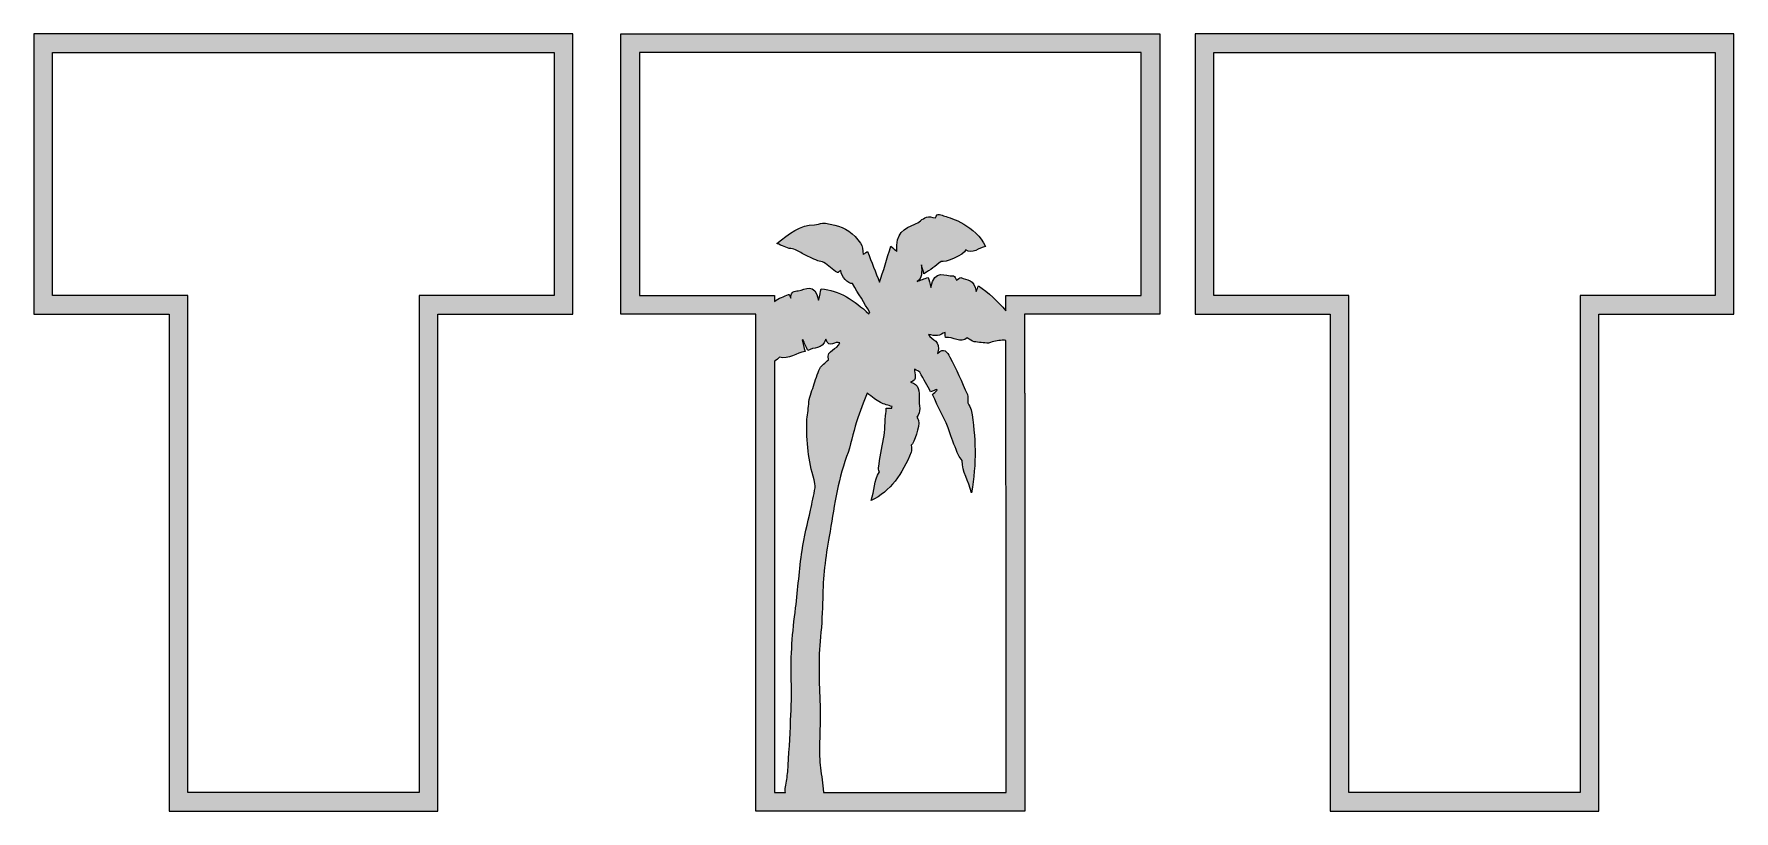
# Model space of a CAD drawing. Header units: millimetres. Extents: x 91 to 649, y -301 to -24.
# Drawn here: x 91.3 to 364.8, y -300.7 to -175.7 of the extents above; entities that cross this region are included whole.
import ezdxf

# ---------------------------------------------------------------- set-up
doc = ezdxf.new("R2010")
doc.units = ezdxf.units.MM
doc.header["$MEASUREMENT"] = 0
for name, color, linetype in [('Layer 4', 7, 'Continuous'), ('Layer 5', 7, 'Continuous'), ('Layer 6', 7, 'Continuous')]:
    doc.layers.add(name, color=color, linetype=linetype)

msp = doc.modelspace()

# ---------------------------------------------------------------- hatches: boundary and pattern name
at = {"layer": 'Layer 4'}
h = msp.add_hatch(color=2, dxfattribs=at)
h.dxf.hatch_style = 2
h.paths.add_polyline_path([(364.78, -175.7), (278.07, -175.7), (278.07, -220.76), (299.82, -220.76), (299.82, -246.85), (299.81, -246.85), (299.81, -300.73), (343.04, -300.73), (343.04, -246.85), (343.03, -246.85), (343.03, -220.76), (364.78, -220.76)])
h.paths.add_polyline_path([(361.78, -178.7), (361.78, -217.76), (343.03, -217.76), (340.04, -217.76), (340.04, -220.76), (340.04, -246.85), (340.04, -249.85), (340.04, -297.73), (302.81, -297.73), (302.81, -249.85), (302.82, -249.85), (302.82, -246.85), (302.82, -220.76), (302.82, -217.76), (299.82, -217.76), (281.07, -217.76), (281.07, -178.7)])
at = {"layer": 'Layer 5'}
h = msp.add_hatch(color=1, dxfattribs=at)
h.dxf.hatch_style = 2
edge = h.paths.add_edge_path()
edge.add_spline(control_points=[(272.4, -175.7), (272.4, -175.7), (272.4, -175.7), (272.4, -175.7), (272.4, -175.7), (272.4, -175.7), (272.4, -175.7), (272.4, -175.7), (185.69, -175.7), (185.69, -175.7), (185.69, -175.7), (185.69, -220.76), (185.69, -220.76), (185.69, -220.76), (207.43, -220.76), (207.43, -220.76), (207.43, -220.76), (207.43, -236.99), (207.43, -236.99), (207.43, -236.99), (207.43, -236.99), (207.43, -237), (207.43, -237), (207.43, -246.85), (207.43, -246.85), (207.43, -246.85), (207.43, -300.73), (207.43, -300.73), (207.43, -300.73), (207.43, -300.73), (207.43, -300.73), (207.43, -300.73), (250.66, -300.73), (250.66, -300.73), (250.66, -300.73), (250.66, -300.73), (250.66, -300.73), (250.66, -300.73), (250.66, -246.85), (250.66, -246.85), (250.66, -246.85), (250.66, -233.51), (250.66, -233.51), (250.65, -233.51), (250.65, -233.5), (250.65, -233.5), (250.65, -233.5), (250.65, -220.76), (250.65, -220.76), (250.65, -220.76), (272.4, -220.76), (272.4, -220.76), (272.4, -220.76), (272.4, -218.65), (272.4, -218.65), (272.4, -218.65), (272.4, -218.65), (272.4, -218.65), (272.4, -218.65), (272.4, -175.7), (272.4, -175.7)], knot_values=[0, 0, 0, 0, 1, 1, 1, 2, 2, 2, 3, 3, 3, 4, 4, 4, 5, 5, 5, 6, 6, 6, 7, 7, 7, 8, 8, 8, 9, 9, 9, 10, 10, 10, 11, 11, 11, 12, 12, 12, 13, 13, 13, 14, 14, 14, 15, 15, 15, 16, 16, 16, 17, 17, 17, 18, 18, 18, 19, 19, 19, 20, 20, 20, 20], degree=3, periodic=1)
edge = h.paths.add_edge_path()
edge.add_spline(control_points=[(214.86, -224.96), (214.9, -224.94), (214.94, -224.91), (214.99, -224.88), (215.23, -225.44), (215.47, -225.99), (215.76, -226.64), (216.71, -225.99), (218.08, -226.62), (218.66, -224.8), (219.22, -226.5), (220.21, -224.97), (220.92, -225.41), (220.52, -226.58), (218.71, -226.42), (219.11, -228.11), (218.53, -228.68), (217.99, -228.98), (217.72, -229.52), (217.27, -230.39), (216.98, -231.41), (216.67, -232.39), (216.37, -233.32), (215.94, -234.28), (215.91, -235.25), (215.88, -236.21), (215.61, -237.09), (215.59, -238.03), (215.54, -241.26), (215.88, -244.4), (216.77, -247.42), (216.89, -247.82), (217, -248.32), (216.94, -248.72), (216.74, -249.93), (216.45, -251.13), (216.2, -252.33), (215.74, -254.49), (215.17, -256.62), (214.85, -258.81), (214.4, -261.87), (214.18, -264.98), (213.8, -268.06), (213.32, -271.91), (212.96, -275.76), (213.11, -279.68), (213.18, -281.82), (213.1, -283.98), (213.01, -286.12), (212.89, -288.88), (212.72, -291.64), (212.53, -294.4), (212.48, -295.23), (212.29, -296.04), (212.17, -296.86), (212.12, -297.21), (212.11, -297.5), (212.18, -297.73), (212.18, -297.73), (210.43, -297.73), (210.43, -297.73), (210.43, -297.73), (210.43, -249.85), (210.43, -249.85), (210.43, -249.85), (210.43, -249.85), (210.43, -249.85), (210.43, -249.85), (210.43, -246.85), (210.43, -246.85), (210.43, -246.85), (210.43, -228.35), (210.43, -228.35), (210.75, -228.18), (211.02, -227.86), (211.23, -227.7), (212.72, -228.12), (213.94, -227.01), (215.34, -226.79), (215.15, -226.09), (215, -225.53), (214.86, -224.96)], knot_values=[0, 0, 0, 0, 1, 1, 1, 2, 2, 2, 3, 3, 3, 4, 4, 4, 5, 5, 5, 6, 6, 6, 7, 7, 7, 8, 8, 8, 9, 9, 9, 10, 10, 10, 11, 11, 11, 12, 12, 12, 13, 13, 13, 14, 14, 14, 15, 15, 15, 16, 16, 16, 17, 17, 17, 18, 18, 18, 19, 19, 19, 20, 20, 20, 21, 21, 21, 22, 22, 22, 23, 23, 23, 24, 24, 24, 25, 25, 25, 26, 26, 26, 27, 27, 27, 27], degree=3, periodic=1)
edge = h.paths.add_edge_path()
edge.add_spline(control_points=[(227.28, -246.16), (226.43, -247.57), (226.48, -249.2), (225.95, -250.77), (229.08, -249.29), (231, -246.5), (232.4, -242.98), (232.51, -242.72), (232.42, -242.33), (232.42, -241.86), (232.89, -241.52), (233.81, -238.81), (233.6, -237.88), (233.55, -237.69), (233.4, -237.53), (233.29, -237.36), (234.11, -236.53), (233.63, -235.39), (233.66, -234.4), (233.7, -233.26), (233.72, -231.99), (232.3, -231.73), (233.51, -231.37), (232.93, -230.37), (232.92, -229.61), (233.31, -229.83), (233.65, -230.03), (233.78, -230.1), (234.43, -231.29), (235, -232.33), (235.53, -233.29), (235.95, -233.12), (236.24, -233.01), (236.53, -232.9), (236.53, -232.9), (236.57, -233.04), (236.57, -233.04), (236.32, -233.26), (236.08, -233.49), (235.83, -233.7), (236.75, -235.82), (237.89, -237.68), (238.62, -239.88), (239.02, -241.11), (239.51, -242.29), (240, -243.46), (240.14, -243.81), (240.41, -244.06), (240.6, -244.33), (240.61, -246.18), (241.6, -247.56), (242.11, -249.52), (242.94, -244.82), (242.82, -240.5), (242.05, -236.2), (241.98, -235.81), (241.72, -235.48), (241.51, -235.06), (241.5, -234.7), (241.61, -234.1), (241.44, -233.71), (240.55, -231.67), (239.62, -229.65), (238.63, -227.69), (238.23, -226.89), (237.68, -226.04), (236.61, -227.11), (237.34, -224.86), (235.67, -225.11), (235.16, -224.05), (235.73, -224.13), (236.2, -224.29), (236.66, -224.23), (237.07, -224.18), (237.47, -223.9), (237.85, -223.72), (237.86, -223.76), (237.88, -224.1), (237.91, -224.53), (239.19, -224.36), (240.4, -225.58), (241.42, -224.6), (241.85, -224.86), (242.17, -225.17), (242.51, -225.21), (243.28, -225.32), (244.07, -225.41), (244.85, -225.45), (245.62, -225.16), (246.36, -225.01), (247.06, -224.99), (247.11, -224.96), (247.15, -224.94), (247.2, -224.92), (247.21, -224.93), (247.22, -224.95), (247.23, -224.98), (247.37, -224.98), (247.51, -224.99), (247.65, -225), (247.65, -225), (247.65, -246.85), (247.65, -246.85), (247.65, -246.85), (247.66, -249.84), (247.66, -249.84), (247.66, -249.84), (247.66, -297.73), (247.66, -297.73), (247.66, -297.73), (218.3, -297.73), (218.3, -297.73), (218.2, -296.95), (218.13, -296.34), (218.06, -295.73), (217.91, -294.45), (217.68, -293.17), (217.66, -291.88), (217.63, -289.15), (217.81, -286.41), (217.73, -283.69), (217.62, -280.02), (217.4, -276.37), (217.8, -272.71), (218.02, -270.67), (218.13, -268.61), (218.16, -266.56), (218.21, -263.16), (218.6, -259.86), (219.2, -256.55), (219.99, -252.21), (220.49, -247.79), (222.01, -243.71), (222.67, -241.92), (223.02, -239.93), (223.61, -238.09), (224.14, -236.43), (224.81, -234.85), (225.31, -233.52), (226.12, -234.09), (226.76, -234.63), (227.46, -235.01), (228.05, -235.32), (228.7, -235.44), (229.33, -235.65), (229.31, -235.73), (229.3, -235.82), (229.28, -235.9), (229.28, -235.9), (228.4, -235.9), (228.4, -235.9), (228.38, -236.21), (228.38, -236.46), (228.34, -236.71), (228.13, -238.07), (228.26, -239.47), (227.95, -240.84), (227.6, -242.36), (227.37, -243.93), (227.14, -245.49), (227.1, -245.78), (227.28, -246.14), (227.28, -246.16)], knot_values=[0, 0, 0, 0, 1, 1, 1, 2, 2, 2, 3, 3, 3, 4, 4, 4, 5, 5, 5, 6, 6, 6, 7, 7, 7, 8, 8, 8, 9, 9, 9, 10, 10, 10, 11, 11, 11, 12, 12, 12, 13, 13, 13, 14, 14, 14, 15, 15, 15, 16, 16, 16, 17, 17, 17, 18, 18, 18, 19, 19, 19, 20, 20, 20, 21, 21, 21, 22, 22, 22, 23, 23, 23, 24, 24, 24, 25, 25, 25, 26, 26, 26, 27, 27, 27, 28, 28, 28, 29, 29, 29, 30, 30, 30, 31, 31, 31, 32, 32, 32, 33, 33, 33, 34, 34, 34, 35, 35, 35, 36, 36, 36, 37, 37, 37, 38, 38, 38, 39, 39, 39, 40, 40, 40, 41, 41, 41, 42, 42, 42, 43, 43, 43, 44, 44, 44, 45, 45, 45, 46, 46, 46, 47, 47, 47, 48, 48, 48, 49, 49, 49, 50, 50, 50, 51, 51, 51, 52, 52, 52, 53, 53, 53, 54, 54, 54, 54], degree=3, periodic=1)
edge = h.paths.add_edge_path()
edge.add_spline(control_points=[(250.65, -217.76), (250.65, -217.76), (247.65, -217.76), (247.65, -217.76), (247.65, -217.76), (247.65, -220.24), (247.65, -220.24), (246.31, -218.66), (244.84, -217.32), (243.22, -216.2), (243.09, -216.53), (243.01, -216.76), (242.86, -217.14), (242.6, -215.1), (241.32, -215.34), (240.41, -214.91), (240.21, -214.81), (239.87, -215.21), (239.71, -215.31), (239.57, -215.12), (239.39, -214.63), (239.21, -214.64), (237.87, -214.69), (236.19, -213.39), (235.56, -216.49), (235.37, -215.76), (235.26, -215.35), (235.13, -214.87), (234.51, -215.1), (233.94, -215.31), (233.37, -215.52), (234.21, -215.02), (234.11, -214.04), (234.06, -212.87), (234.24, -213.52), (234.35, -213.89), (234.45, -214.28), (234.99, -213.93), (235.46, -213.67), (235.9, -213.35), (236.32, -213.05), (236.71, -212.7), (237.21, -212.29), (237.82, -212.62), (240.92, -211.21), (241.17, -210.45), (242.3, -211.22), (243.27, -210.06), (244.38, -209.91), (242.75, -206.53), (238.86, -205.29), (237.79, -205.01), (237.31, -204.88), (236.55, -204.34), (236.31, -205.29), (235.76, -205.23), (235.26, -205.01), (234.84, -205.17), (234.19, -205.42), (233.63, -206.06), (232.98, -206.32), (231.33, -206.96), (229.82, -207.7), (230.09, -210.7), (229.79, -210.43), (229.57, -210.23), (229.15, -209.85), (228.5, -211.9), (227.89, -213.86), (227.32, -215.66), (226.69, -214.07), (226.03, -212.38), (225.38, -210.71), (224.99, -210.97), (224.79, -211.1), (224.7, -211.16), (224.56, -210.5), (224.56, -209.75), (224.27, -209.37), (223.14, -207.82), (221.72, -206.76), (220.11, -206.48), (219.45, -206.36), (218.79, -206.11), (218.12, -206.15), (217.69, -206.17), (217.26, -206.4), (216.83, -206.4), (214.58, -206.4), (212.76, -207.83), (210.77, -209.39), (211.65, -209.74), (212.34, -210.15), (213.04, -210.24), (213.72, -210.33), (214.28, -210.66), (214.88, -211), (215.69, -211.46), (216.54, -211.82), (217.38, -212.19), (217.69, -212.33), (218.06, -212.26), (218.34, -212.45), (219.08, -212.96), (219.78, -213.59), (220.52, -214.09), (220.64, -214.17), (220.9, -213.85), (221.06, -213.74), (221.14, -214.78), (222.24, -215.94), (222.95, -215.87), (223.93, -217.49), (224.85, -219), (225.76, -220.51), (225.7, -220.59), (225.63, -220.66), (225.57, -220.74), (223.28, -218.56), (220.81, -216.96), (217.91, -216.71), (217.79, -217.24), (217.69, -217.7), (217.51, -218.53), (216.86, -215.52), (215.4, -216.91), (214.22, -217.02), (213.69, -217.08), (212.99, -217.03), (213.03, -218.21), (212.88, -217.94), (212.72, -217.57), (212.68, -217.6), (211.94, -217.99), (211.07, -218.13), (210.43, -218.74), (210.43, -218.74), (210.43, -217.76), (210.43, -217.76), (210.43, -217.76), (207.43, -217.76), (207.43, -217.76), (207.43, -217.76), (188.69, -217.76), (188.69, -217.76), (188.69, -217.76), (188.69, -178.7), (188.69, -178.7), (188.69, -178.7), (269.4, -178.7), (269.4, -178.7), (269.4, -178.7), (269.4, -217.76), (269.4, -217.76), (269.4, -217.76), (250.65, -217.76), (250.65, -217.76)], knot_values=[0, 0, 0, 0, 1, 1, 1, 2, 2, 2, 3, 3, 3, 4, 4, 4, 5, 5, 5, 6, 6, 6, 7, 7, 7, 8, 8, 8, 9, 9, 9, 10, 10, 10, 11, 11, 11, 12, 12, 12, 13, 13, 13, 14, 14, 14, 15, 15, 15, 16, 16, 16, 17, 17, 17, 18, 18, 18, 19, 19, 19, 20, 20, 20, 21, 21, 21, 22, 22, 22, 23, 23, 23, 24, 24, 24, 25, 25, 25, 26, 26, 26, 27, 27, 27, 28, 28, 28, 29, 29, 29, 30, 30, 30, 31, 31, 31, 32, 32, 32, 33, 33, 33, 34, 34, 34, 35, 35, 35, 36, 36, 36, 37, 37, 37, 38, 38, 38, 39, 39, 39, 40, 40, 40, 41, 41, 41, 42, 42, 42, 43, 43, 43, 44, 44, 44, 45, 45, 45, 46, 46, 46, 47, 47, 47, 48, 48, 48, 49, 49, 49, 50, 50, 50, 51, 51, 51, 52, 52, 52, 52], degree=3, periodic=1)
at = {"layer": 'Layer 6'}
h = msp.add_hatch(color=2, dxfattribs=at)
h.dxf.hatch_style = 2
h.paths.add_polyline_path([(177.98, -175.7), (91.27, -175.7), (91.27, -220.76), (113.02, -220.76), (113.02, -246.85), (113.01, -246.85), (113.01, -300.73), (156.24, -300.73), (156.24, -246.85), (156.23, -246.85), (156.23, -220.76), (177.98, -220.76)])
h.paths.add_polyline_path([(174.98, -178.7), (174.98, -217.76), (156.23, -217.76), (153.23, -217.76), (153.23, -220.76), (153.23, -246.85), (153.24, -249.85), (153.24, -297.73), (116.01, -297.73), (116.01, -249.85), (116.02, -249.85), (116.02, -246.85), (116.02, -220.76), (116.02, -217.76), (113.02, -217.76), (94.27, -217.76), (94.27, -178.7)])

# ---------------------------------------------------------------- linework, layer by layer
at = {"layer": 'Layer 4', "lineweight": 0}
for points in [[(364.78, -175.7), (278.07, -175.7), (278.07, -220.76), (299.82, -220.76), (299.82, -246.85), (299.81, -246.85), (299.81, -300.73), (343.04, -300.73), (343.04, -246.85), (343.03, -246.85), (343.03, -220.76), (364.78, -220.76), (364.78, -175.7), (364.78, -175.7)], [(361.78, -178.7), (361.78, -217.76), (343.03, -217.76), (340.04, -217.76), (340.04, -220.76), (340.04, -246.85), (340.04, -249.85), (340.04, -297.73), (302.81, -297.73), (302.81, -249.85), (302.82, -249.85), (302.82, -246.85), (302.82, -220.76), (302.82, -217.76), (299.82, -217.76), (281.07, -217.76), (281.07, -178.7), (361.78, -178.7)]]:
    msp.add_lwpolyline(points, dxfattribs=at)
at = {"layer": 'Layer 5', "lineweight": 0}
for points, knots in [([(272.4, -175.7), (272.4, -175.7), (272.4, -175.7), (272.4, -175.7), (272.4, -175.7), (272.4, -175.7), (272.4, -175.7), (272.4, -175.7), (185.69, -175.7), (185.69, -175.7), (185.69, -175.7), (185.69, -220.76), (185.69, -220.76), (185.69, -220.76), (207.43, -220.76), (207.43, -220.76), (207.43, -220.76), (207.43, -236.99), (207.43, -236.99), (207.43, -236.99), (207.43, -236.99), (207.43, -237), (207.43, -237), (207.43, -246.85), (207.43, -246.85), (207.43, -246.85), (207.43, -300.73), (207.43, -300.73), (207.43, -300.73), (207.43, -300.73), (207.43, -300.73), (207.43, -300.73), (250.66, -300.73), (250.66, -300.73), (250.66, -300.73), (250.66, -300.73), (250.66, -300.73), (250.66, -300.73), (250.66, -246.85), (250.66, -246.85), (250.66, -246.85), (250.66, -233.51), (250.66, -233.51), (250.65, -233.51), (250.65, -233.5), (250.65, -233.5), (250.65, -233.5), (250.65, -220.76), (250.65, -220.76), (250.65, -220.76), (272.4, -220.76), (272.4, -220.76), (272.4, -220.76), (272.4, -218.65), (272.4, -218.65), (272.4, -218.65), (272.4, -218.65), (272.4, -218.65), (272.4, -218.65), (272.4, -175.7), (272.4, -175.7)], [0, 0, 0, 0, 1, 1, 1, 2, 2, 2, 3, 3, 3, 4, 4, 4, 5, 5, 5, 6, 6, 6, 7, 7, 7, 8, 8, 8, 9, 9, 9, 10, 10, 10, 11, 11, 11, 12, 12, 12, 13, 13, 13, 14, 14, 14, 15, 15, 15, 16, 16, 16, 17, 17, 17, 18, 18, 18, 19, 19, 19, 20, 20, 20, 20]), ([(250.65, -217.76), (250.65, -217.76), (247.65, -217.76), (247.65, -217.76), (247.65, -217.76), (247.65, -220.24), (247.65, -220.24), (246.31, -218.66), (244.84, -217.32), (243.22, -216.2), (243.09, -216.53), (243.01, -216.76), (242.86, -217.14), (242.6, -215.1), (241.32, -215.34), (240.41, -214.91), (240.21, -214.81), (239.87, -215.21), (239.71, -215.31), (239.57, -215.12), (239.39, -214.63), (239.21, -214.64), (237.87, -214.69), (236.19, -213.39), (235.56, -216.49), (235.37, -215.76), (235.26, -215.35), (235.13, -214.87), (234.51, -215.1), (233.94, -215.31), (233.37, -215.52), (234.21, -215.02), (234.11, -214.04), (234.06, -212.87), (234.24, -213.52), (234.35, -213.89), (234.45, -214.28), (234.99, -213.93), (235.46, -213.67), (235.9, -213.35), (236.32, -213.05), (236.71, -212.7), (237.21, -212.29), (237.82, -212.62), (240.92, -211.21), (241.17, -210.45), (242.3, -211.22), (243.27, -210.06), (244.38, -209.91), (242.75, -206.53), (238.86, -205.29), (237.79, -205.01), (237.31, -204.88), (236.55, -204.34), (236.31, -205.29), (235.76, -205.23), (235.26, -205.01), (234.84, -205.17), (234.19, -205.42), (233.63, -206.06), (232.98, -206.32), (231.33, -206.96), (229.82, -207.7), (230.09, -210.7), (229.79, -210.43), (229.57, -210.23), (229.15, -209.85), (228.5, -211.9), (227.89, -213.86), (227.32, -215.66), (226.69, -214.07), (226.03, -212.38), (225.38, -210.71), (224.99, -210.97), (224.79, -211.1), (224.7, -211.16), (224.56, -210.5), (224.56, -209.75), (224.27, -209.37), (223.14, -207.82), (221.72, -206.76), (220.11, -206.48), (219.45, -206.36), (218.79, -206.11), (218.12, -206.15), (217.69, -206.17), (217.26, -206.4), (216.83, -206.4), (214.58, -206.4), (212.76, -207.83), (210.77, -209.39), (211.65, -209.74), (212.34, -210.15), (213.04, -210.24), (213.72, -210.33), (214.28, -210.66), (214.88, -211), (215.69, -211.46), (216.54, -211.82), (217.38, -212.19), (217.69, -212.33), (218.06, -212.26), (218.34, -212.45), (219.08, -212.96), (219.78, -213.59), (220.52, -214.09), (220.64, -214.17), (220.9, -213.85), (221.06, -213.74), (221.14, -214.78), (222.24, -215.94), (222.95, -215.87), (223.93, -217.49), (224.85, -219), (225.76, -220.51), (225.7, -220.59), (225.63, -220.66), (225.57, -220.74), (223.28, -218.56), (220.81, -216.96), (217.91, -216.71), (217.79, -217.24), (217.69, -217.7), (217.51, -218.53), (216.86, -215.52), (215.4, -216.91), (214.22, -217.02), (213.69, -217.08), (212.99, -217.03), (213.03, -218.21), (212.88, -217.94), (212.72, -217.57), (212.68, -217.6), (211.94, -217.99), (211.07, -218.13), (210.43, -218.74), (210.43, -218.74), (210.43, -217.76), (210.43, -217.76), (210.43, -217.76), (207.43, -217.76), (207.43, -217.76), (207.43, -217.76), (188.69, -217.76), (188.69, -217.76), (188.69, -217.76), (188.69, -178.7), (188.69, -178.7), (188.69, -178.7), (269.4, -178.7), (269.4, -178.7), (269.4, -178.7), (269.4, -217.76), (269.4, -217.76), (269.4, -217.76), (250.65, -217.76), (250.65, -217.76)], [0, 0, 0, 0, 1, 1, 1, 2, 2, 2, 3, 3, 3, 4, 4, 4, 5, 5, 5, 6, 6, 6, 7, 7, 7, 8, 8, 8, 9, 9, 9, 10, 10, 10, 11, 11, 11, 12, 12, 12, 13, 13, 13, 14, 14, 14, 15, 15, 15, 16, 16, 16, 17, 17, 17, 18, 18, 18, 19, 19, 19, 20, 20, 20, 21, 21, 21, 22, 22, 22, 23, 23, 23, 24, 24, 24, 25, 25, 25, 26, 26, 26, 27, 27, 27, 28, 28, 28, 29, 29, 29, 30, 30, 30, 31, 31, 31, 32, 32, 32, 33, 33, 33, 34, 34, 34, 35, 35, 35, 36, 36, 36, 37, 37, 37, 38, 38, 38, 39, 39, 39, 40, 40, 40, 41, 41, 41, 42, 42, 42, 43, 43, 43, 44, 44, 44, 45, 45, 45, 46, 46, 46, 47, 47, 47, 48, 48, 48, 49, 49, 49, 50, 50, 50, 51, 51, 51, 52, 52, 52, 52]), ([(227.28, -246.16), (226.43, -247.57), (226.48, -249.2), (225.95, -250.77), (229.08, -249.29), (231, -246.5), (232.4, -242.98), (232.51, -242.72), (232.42, -242.33), (232.42, -241.86), (232.89, -241.52), (233.81, -238.81), (233.6, -237.88), (233.55, -237.69), (233.4, -237.53), (233.29, -237.36), (234.11, -236.53), (233.63, -235.39), (233.66, -234.4), (233.7, -233.26), (233.72, -231.99), (232.3, -231.73), (233.51, -231.37), (232.93, -230.37), (232.92, -229.61), (233.31, -229.83), (233.65, -230.03), (233.78, -230.1), (234.43, -231.29), (235, -232.33), (235.53, -233.29), (235.95, -233.12), (236.24, -233.01), (236.53, -232.9), (236.53, -232.9), (236.57, -233.04), (236.57, -233.04), (236.32, -233.26), (236.08, -233.49), (235.83, -233.7), (236.75, -235.82), (237.89, -237.68), (238.62, -239.88), (239.02, -241.11), (239.51, -242.29), (240, -243.46), (240.14, -243.81), (240.41, -244.06), (240.6, -244.33), (240.61, -246.18), (241.6, -247.56), (242.11, -249.52), (242.94, -244.82), (242.82, -240.5), (242.05, -236.2), (241.98, -235.81), (241.72, -235.48), (241.51, -235.06), (241.5, -234.7), (241.61, -234.1), (241.44, -233.71), (240.55, -231.67), (239.62, -229.65), (238.63, -227.69), (238.23, -226.89), (237.68, -226.04), (236.61, -227.11), (237.34, -224.86), (235.67, -225.11), (235.16, -224.05), (235.73, -224.13), (236.2, -224.29), (236.66, -224.23), (237.07, -224.18), (237.47, -223.9), (237.85, -223.72), (237.86, -223.76), (237.88, -224.1), (237.91, -224.53), (239.19, -224.36), (240.4, -225.58), (241.42, -224.6), (241.85, -224.86), (242.17, -225.17), (242.51, -225.21), (243.28, -225.32), (244.07, -225.41), (244.85, -225.45), (245.62, -225.16), (246.36, -225.01), (247.06, -224.99), (247.11, -224.96), (247.15, -224.94), (247.2, -224.92), (247.21, -224.93), (247.22, -224.95), (247.23, -224.98), (247.37, -224.98), (247.51, -224.99), (247.65, -225), (247.65, -225), (247.65, -246.85), (247.65, -246.85), (247.65, -246.85), (247.66, -249.84), (247.66, -249.84), (247.66, -249.84), (247.66, -297.73), (247.66, -297.73), (247.66, -297.73), (218.3, -297.73), (218.3, -297.73), (218.2, -296.95), (218.13, -296.34), (218.06, -295.73), (217.91, -294.45), (217.68, -293.17), (217.66, -291.88), (217.63, -289.15), (217.81, -286.41), (217.73, -283.69), (217.62, -280.02), (217.4, -276.37), (217.8, -272.71), (218.02, -270.67), (218.13, -268.61), (218.16, -266.56), (218.21, -263.16), (218.6, -259.86), (219.2, -256.55), (219.99, -252.21), (220.49, -247.79), (222.01, -243.71), (222.67, -241.92), (223.02, -239.93), (223.61, -238.09), (224.14, -236.43), (224.81, -234.85), (225.31, -233.52), (226.12, -234.09), (226.76, -234.63), (227.46, -235.01), (228.05, -235.32), (228.7, -235.44), (229.33, -235.65), (229.31, -235.73), (229.3, -235.82), (229.28, -235.9), (229.28, -235.9), (228.4, -235.9), (228.4, -235.9), (228.38, -236.21), (228.38, -236.46), (228.34, -236.71), (228.13, -238.07), (228.26, -239.47), (227.95, -240.84), (227.6, -242.36), (227.37, -243.93), (227.14, -245.49), (227.1, -245.78), (227.28, -246.14), (227.28, -246.16)], [0, 0, 0, 0, 1, 1, 1, 2, 2, 2, 3, 3, 3, 4, 4, 4, 5, 5, 5, 6, 6, 6, 7, 7, 7, 8, 8, 8, 9, 9, 9, 10, 10, 10, 11, 11, 11, 12, 12, 12, 13, 13, 13, 14, 14, 14, 15, 15, 15, 16, 16, 16, 17, 17, 17, 18, 18, 18, 19, 19, 19, 20, 20, 20, 21, 21, 21, 22, 22, 22, 23, 23, 23, 24, 24, 24, 25, 25, 25, 26, 26, 26, 27, 27, 27, 28, 28, 28, 29, 29, 29, 30, 30, 30, 31, 31, 31, 32, 32, 32, 33, 33, 33, 34, 34, 34, 35, 35, 35, 36, 36, 36, 37, 37, 37, 38, 38, 38, 39, 39, 39, 40, 40, 40, 41, 41, 41, 42, 42, 42, 43, 43, 43, 44, 44, 44, 45, 45, 45, 46, 46, 46, 47, 47, 47, 48, 48, 48, 49, 49, 49, 50, 50, 50, 51, 51, 51, 52, 52, 52, 53, 53, 53, 54, 54, 54, 54]), ([(214.86, -224.96), (214.9, -224.94), (214.94, -224.91), (214.99, -224.88), (215.23, -225.44), (215.47, -225.99), (215.76, -226.64), (216.71, -225.99), (218.08, -226.62), (218.66, -224.8), (219.22, -226.5), (220.21, -224.97), (220.92, -225.41), (220.52, -226.58), (218.71, -226.42), (219.11, -228.11), (218.53, -228.68), (217.99, -228.98), (217.72, -229.52), (217.27, -230.39), (216.98, -231.41), (216.67, -232.39), (216.37, -233.32), (215.94, -234.28), (215.91, -235.25), (215.88, -236.21), (215.61, -237.09), (215.59, -238.03), (215.54, -241.26), (215.88, -244.4), (216.77, -247.42), (216.89, -247.82), (217, -248.32), (216.94, -248.72), (216.74, -249.93), (216.45, -251.13), (216.2, -252.33), (215.74, -254.49), (215.17, -256.62), (214.85, -258.81), (214.4, -261.87), (214.18, -264.98), (213.8, -268.06), (213.32, -271.91), (212.96, -275.76), (213.11, -279.68), (213.18, -281.82), (213.1, -283.98), (213.01, -286.12), (212.89, -288.88), (212.72, -291.64), (212.53, -294.4), (212.48, -295.23), (212.29, -296.04), (212.17, -296.86), (212.12, -297.21), (212.11, -297.5), (212.18, -297.73), (212.18, -297.73), (210.43, -297.73), (210.43, -297.73), (210.43, -297.73), (210.43, -249.85), (210.43, -249.85), (210.43, -249.85), (210.43, -249.85), (210.43, -249.85), (210.43, -249.85), (210.43, -246.85), (210.43, -246.85), (210.43, -246.85), (210.43, -228.35), (210.43, -228.35), (210.75, -228.18), (211.02, -227.86), (211.23, -227.7), (212.72, -228.12), (213.94, -227.01), (215.34, -226.79), (215.15, -226.09), (215, -225.53), (214.86, -224.96)], [0, 0, 0, 0, 1, 1, 1, 2, 2, 2, 3, 3, 3, 4, 4, 4, 5, 5, 5, 6, 6, 6, 7, 7, 7, 8, 8, 8, 9, 9, 9, 10, 10, 10, 11, 11, 11, 12, 12, 12, 13, 13, 13, 14, 14, 14, 15, 15, 15, 16, 16, 16, 17, 17, 17, 18, 18, 18, 19, 19, 19, 20, 20, 20, 21, 21, 21, 22, 22, 22, 23, 23, 23, 24, 24, 24, 25, 25, 25, 26, 26, 26, 27, 27, 27, 27])]:
    msp.add_open_spline(points, degree=3, knots=knots, dxfattribs=at)
at = {"layer": 'Layer 6', "lineweight": 0}
for points in [[(177.98, -175.7), (91.27, -175.7), (91.27, -220.76), (113.02, -220.76), (113.02, -246.85), (113.01, -246.85), (113.01, -300.73), (156.24, -300.73), (156.24, -246.85), (156.23, -246.85), (156.23, -220.76), (177.98, -220.76), (177.98, -175.7), (177.98, -175.7)], [(174.98, -178.7), (174.98, -217.76), (156.23, -217.76), (153.23, -217.76), (153.23, -220.76), (153.23, -246.85), (153.24, -249.85), (153.24, -297.73), (116.01, -297.73), (116.01, -249.85), (116.02, -249.85), (116.02, -246.85), (116.02, -220.76), (116.02, -217.76), (113.02, -217.76), (94.27, -217.76), (94.27, -178.7), (174.98, -178.7)]]:
    msp.add_lwpolyline(points, dxfattribs=at)

doc.saveas('drawing.dxf')
